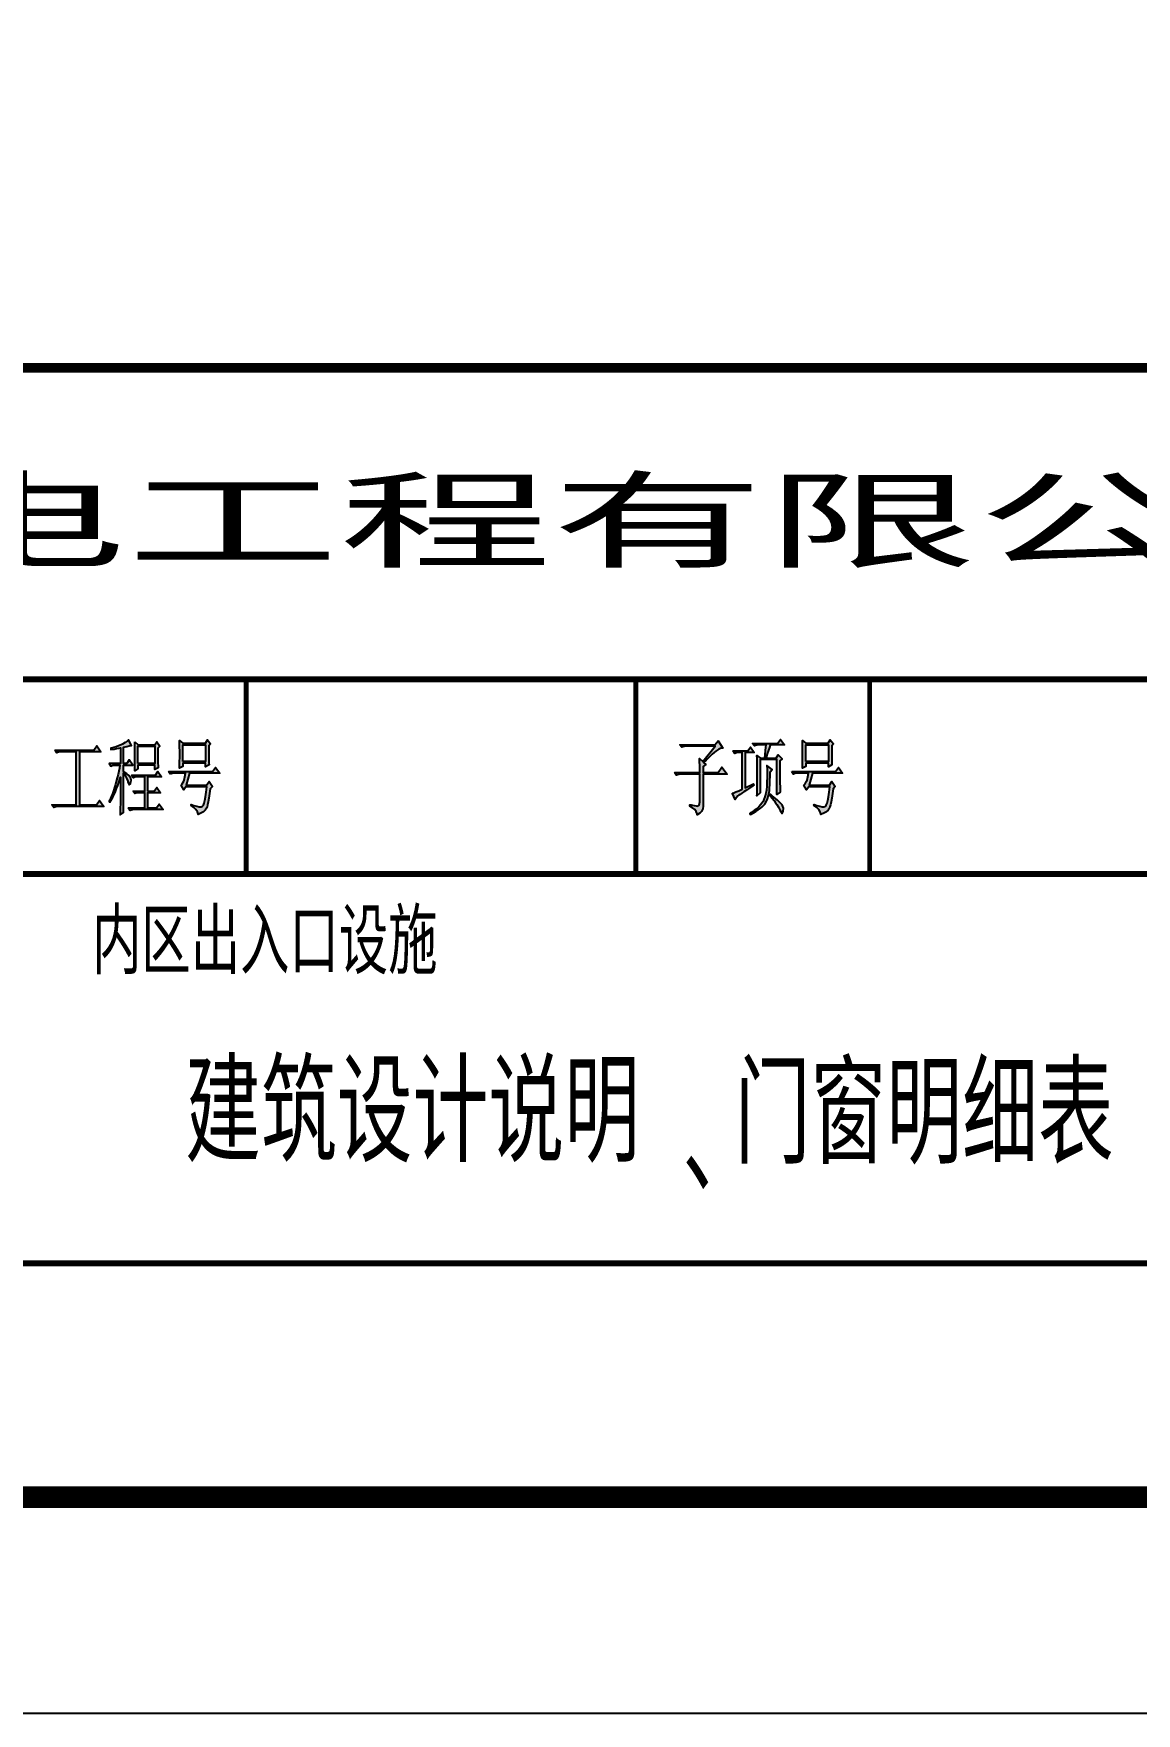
# Model space of a CAD drawing. Extents: x 575917 to 733065, y -270021 to -228021.
# Drawn here: x 638515 to 643609, y -270021 to -262257 of the extents above; entities that cross this region are included whole.
import ezdxf

# ---------------------------------------------------------------- set-up
doc = ezdxf.new("R2010")
doc.units = 0
doc.header["$LTSCALE"] = 1000
doc.header["$MEASUREMENT"] = 0
for name, color, linetype in [('1', 3, 'CONTINUOUS'), ('PUB_TEXT', 7, 'CONTINUOUS'), ('PUB_TITLE', 4, 'CONTINUOUS')]:
    doc.layers.add(name, color=color, linetype=linetype)
doc.styles.add('-华文新魏', font='SIMKAI.TTF', dxfattribs={"width": 1.5})
doc.styles.add('_OCHINESE', font='simplex.shx', dxfattribs={"bigfont": 'OCHINESE.shx'})

msp = doc.modelspace()

# ---------------------------------------------------------------- hatches: boundary and pattern name
at = {"layer": '1'}
h = msp.add_hatch(color=256, dxfattribs=at)
h.paths.add_polyline_path([(638726.9, -265576.5), (638825.5, -265576.5), (638806.7, -265549.6), (638793.1, -265568.8), (638613.8, -265568.8), (638621.9, -265580.7), (638632.6, -265577.3), (638643.2, -265576.5), (638711.1, -265576.5), (638711.1, -265822.3), (638598.8, -265822.3), (638607.4, -265834.3), (638617.6, -265830.9), (638628.3, -265830), (638839.2, -265830), (638819.1, -265801.4), (638804.6, -265822.3), (638726.9, -265822.3)])
h.paths.add_polyline_path([(638929.7, -265710.9), (638929.2, -265685.7), (638929.2, -265673.8), (638937.8, -265686.2), (638944.2, -265699), (638949.3, -265712.2), (638950.6, -265716), (638956.1, -265728.4), (638962.1, -265724.6), (638963, -265722), (638965.5, -265707.9), (638961.7, -265694.3), (638960.8, -265693.4), (638954, -265685.7), (638944.6, -265678.1), (638932.7, -265669.9), (638929.2, -265667.8), (638929.2, -265637.9), (638973.6, -265637.9), (638956.6, -265614), (638945, -265630.2), (638929.2, -265630.2), (638929.2, -265555.5), (638944.6, -265551.7), (638956.1, -265549.1), (638964.7, -265547.9), (638967.2, -265547.9), (638953.6, -265521), (638947.2, -265527.4), (638937.8, -265533.8), (638925.4, -265540.6), (638919, -265543.6), (638906.6, -265548.7), (638895.5, -265553), (638884.8, -265556.4), (638875, -265559), (638871.6, -265559.8), (638871.6, -265565.8), (638886.1, -265563.7), (638898.1, -265561.9), (638908.3, -265559.8), (638916, -265558.5), (638916, -265630.2), (638863.5, -265630.2), (638871.6, -265642.6), (638881, -265637.9), (638912.6, -265637.9), (638910.9, -265651.6), (638908.3, -265666.1), (638904.9, -265681.5), (638901.1, -265697.3), (638896.8, -265714.3), (638893, -265728), (638888.7, -265742.1), (638884, -265756.2), (638878.4, -265770.3), (638872.9, -265784.8), (638866.9, -265799.3), (638864.4, -265804.4), (638866.5, -265809.1), (638880.2, -265786.1), (638886.6, -265773.7), (638892.5, -265760.4), (638898.1, -265746.8), (638903.6, -265732.7), (638908.8, -265717.8), (638913.4, -265702.4), (638916, -265693.4), (638915.6, -265714.3), (638915.6, -265819.4), (638915.2, -265833), (638915.2, -265845.8), (638914.7, -265857.8), (638914.7, -265867.6), (638930.5, -265856.9), (638930.5, -265851.4), (638930.1, -265843.7), (638930.1, -265822.3), (638929.7, -265808.7)])
h.paths.add_polyline_path([(639088.9, -265559.8), (639098.3, -265550.8), (639083.8, -265529.9), (639074.4, -265543.6), (638997.5, -265543.6), (638981.7, -265529.9), (638982.2, -265545.7), (638982.2, -265545.7), (638982.6, -265561.9), (638983, -265577.7), (638983, -265611.9), (638982.6, -265628.1), (638982.6, -265643.9), (638982.2, -265659.7), (638981.8, -265664.8), (638996.7, -265655.9), (638996.7, -265637.9), (639075.2, -265637.9), (639075.2, -265657.6), (639089.8, -265649.9), (639089.8, -265640.9), (639089.3, -265629), (639089.3, -265614), (639088.9, -265595.7)])
h.paths.add_polyline_path([(638996.7, -265550.8), (639075.2, -265550.8), (639075.2, -265630.2), (638996.7, -265630.2)], flags=16)
h.paths.add_polyline_path([(639041.5, -265691.7), (639105.5, -265691.7), (639088.9, -265667.8), (639077.4, -265684.5), (638968.1, -265684.5), (638976.6, -265696.4), (638986, -265691.7), (639027.9, -265691.7), (639027.9, -265757.9), (638974.5, -265757.9), (638983, -265769.8), (638992.4, -265765.6), (639027.9, -265765.6), (639027.9, -265836), (638952.7, -265836), (638960.8, -265848), (638971.5, -265844.5), (638981.8, -265843.3), (639113.2, -265843.3), (639095.3, -265818.1), (639082.5, -265836), (639041.5, -265836), (639041.5, -265765.6), (639100.4, -265765.6), (639083.8, -265741.2), (639072.2, -265757.9), (639041.5, -265757.9)])
h.paths.add_polyline_path([(639324.1, -265600.4), (639324.1, -265549.6), (639332.2, -265538.9), (639317.7, -265521), (639308.3, -265535.9), (639204.2, -265535.9), (639188.8, -265524), (639189.2, -265539.3), (639189.2, -265555.1), (639189.6, -265571.3), (639189.6, -265603.8), (639189.2, -265620), (639189.2, -265635.8), (639188.8, -265650.7), (639188.8, -265651.6), (639204.2, -265643.9), (639204.2, -265629), (639309.2, -265629), (639309.2, -265645.6), (639325, -265636.2), (639324.5, -265627.7), (639324.5, -265615.7)])
h.paths.add_polyline_path([(639204.2, -265543.6), (639309.2, -265543.6), (639309.2, -265621.3), (639204.2, -265621.3)], flags=16)
h.paths.add_polyline_path([(639234.9, -265675.5), (639374.5, -265675.5), (639355.3, -265648.6), (639341.6, -265667.8), (639139.3, -265667.8), (639147.8, -265679.8), (639157.2, -265675.5), (639217, -265675.5), (639213.5, -265692.6), (639209.7, -265707.1), (639208.4, -265711.4), (639201.6, -265724.6), (639196, -265731), (639208.4, -265751.9), (639217.8, -265738.2), (639314.3, -265738.2), (639311.7, -265763.4), (639308.7, -265784.4), (639305.8, -265801), (639302.3, -265814.2), (639298.9, -265822.8), (639295.4, -265828.1), (639288.3, -265830.5), (639279.3, -265830.5), (639268.2, -265828.3), (639255, -265824.1), (639243, -265819.4), (639242.1, -265825.3), (639255, -265834.3), (639264.8, -265843.7), (639271.2, -265853.5), (639274.2, -265863.8), (639274.6, -265865.9), (639287.4, -265860.8), (639296.8, -265855.6), (639298.9, -265853.9), (639307.5, -265845.8), (639313.4, -265837.3), (639316, -265831.3), (639318.6, -265821.5), (639321.5, -265808.3), (639324.5, -265790.8), (639327.5, -265769.8), (639330.1, -265747.2), (639340.8, -265737), (639325, -265714.3), (639313.4, -265731), (639220, -265731)])
h = msp.add_hatch(color=256, dxfattribs=at)
h.paths.add_polyline_path([(638726.9, -265576.5), (638825.5, -265576.5), (638806.7, -265549.6), (638793.1, -265568.8), (638613.8, -265568.8), (638621.9, -265580.7), (638632.6, -265577.3), (638643.2, -265576.5), (638711.1, -265576.5), (638711.1, -265822.3), (638598.8, -265822.3), (638607.4, -265834.3), (638617.6, -265830.9), (638628.3, -265830), (638839.2, -265830), (638819.1, -265801.4), (638804.6, -265822.3), (638726.9, -265822.3)])
h.paths.add_polyline_path([(638929.7, -265710.9), (638929.2, -265685.7), (638929.2, -265673.8), (638937.8, -265686.2), (638944.2, -265699), (638949.3, -265712.2), (638950.6, -265716), (638956.1, -265728.4), (638962.1, -265724.6), (638963, -265722), (638965.5, -265707.9), (638961.7, -265694.3), (638960.8, -265693.4), (638954, -265685.7), (638944.6, -265678.1), (638932.7, -265669.9), (638929.2, -265667.8), (638929.2, -265637.9), (638973.6, -265637.9), (638956.6, -265614), (638945, -265630.2), (638929.2, -265630.2), (638929.2, -265555.5), (638944.6, -265551.7), (638956.1, -265549.1), (638964.7, -265547.9), (638967.2, -265547.9), (638953.6, -265521), (638947.2, -265527.4), (638937.8, -265533.8), (638925.4, -265540.6), (638919, -265543.6), (638906.6, -265548.7), (638895.5, -265553), (638884.8, -265556.4), (638875, -265559), (638871.6, -265559.8), (638871.6, -265565.8), (638886.1, -265563.7), (638898.1, -265561.9), (638908.3, -265559.8), (638916, -265558.5), (638916, -265630.2), (638863.5, -265630.2), (638871.6, -265642.6), (638881, -265637.9), (638912.6, -265637.9), (638910.9, -265651.6), (638908.3, -265666.1), (638904.9, -265681.5), (638901.1, -265697.3), (638896.8, -265714.3), (638893, -265728), (638888.7, -265742.1), (638884, -265756.2), (638878.4, -265770.3), (638872.9, -265784.8), (638866.9, -265799.3), (638864.4, -265804.4), (638866.5, -265809.1), (638880.2, -265786.1), (638886.6, -265773.7), (638892.5, -265760.4), (638898.1, -265746.8), (638903.6, -265732.7), (638908.8, -265717.8), (638913.4, -265702.4), (638916, -265693.4), (638915.6, -265714.3), (638915.6, -265819.4), (638915.2, -265833), (638915.2, -265845.8), (638914.7, -265857.8), (638914.7, -265867.6), (638930.5, -265856.9), (638930.5, -265851.4), (638930.1, -265843.7), (638930.1, -265822.3), (638929.7, -265808.7)])
h.paths.add_polyline_path([(639088.9, -265559.8), (639098.3, -265550.8), (639083.8, -265529.9), (639074.4, -265543.6), (638997.5, -265543.6), (638981.7, -265529.9), (638982.2, -265545.7), (638982.2, -265545.7), (638982.6, -265561.9), (638983, -265577.7), (638983, -265611.9), (638982.6, -265628.1), (638982.6, -265643.9), (638982.2, -265659.7), (638981.8, -265664.8), (638996.7, -265655.9), (638996.7, -265637.9), (639075.2, -265637.9), (639075.2, -265657.6), (639089.8, -265649.9), (639089.8, -265640.9), (639089.3, -265629), (639089.3, -265614), (639088.9, -265595.7)])
h.paths.add_polyline_path([(638996.7, -265550.8), (639075.2, -265550.8), (639075.2, -265630.2), (638996.7, -265630.2)], flags=16)
h.paths.add_polyline_path([(639041.5, -265691.7), (639105.5, -265691.7), (639088.9, -265667.8), (639077.4, -265684.5), (638968.1, -265684.5), (638976.6, -265696.4), (638986, -265691.7), (639027.9, -265691.7), (639027.9, -265757.9), (638974.5, -265757.9), (638983, -265769.8), (638992.4, -265765.6), (639027.9, -265765.6), (639027.9, -265836), (638952.7, -265836), (638960.8, -265848), (638971.5, -265844.5), (638981.8, -265843.3), (639113.2, -265843.3), (639095.3, -265818.1), (639082.5, -265836), (639041.5, -265836), (639041.5, -265765.6), (639100.4, -265765.6), (639083.8, -265741.2), (639072.2, -265757.9), (639041.5, -265757.9)])
h.paths.add_polyline_path([(639324.1, -265600.4), (639324.1, -265549.6), (639332.2, -265538.9), (639317.7, -265521), (639308.3, -265535.9), (639204.2, -265535.9), (639188.8, -265524), (639189.2, -265539.3), (639189.2, -265555.1), (639189.6, -265571.3), (639189.6, -265603.8), (639189.2, -265620), (639189.2, -265635.8), (639188.8, -265650.7), (639188.8, -265651.6), (639204.2, -265643.9), (639204.2, -265629), (639309.2, -265629), (639309.2, -265645.6), (639325, -265636.2), (639324.5, -265627.7), (639324.5, -265615.7)])
h.paths.add_polyline_path([(639204.2, -265543.6), (639309.2, -265543.6), (639309.2, -265621.3), (639204.2, -265621.3)], flags=16)
h.paths.add_polyline_path([(639234.9, -265675.5), (639374.5, -265675.5), (639355.3, -265648.6), (639341.6, -265667.8), (639139.3, -265667.8), (639147.8, -265679.8), (639157.2, -265675.5), (639217, -265675.5), (639213.5, -265692.6), (639209.7, -265707.1), (639208.4, -265711.4), (639201.6, -265724.6), (639196, -265731), (639208.4, -265751.9), (639217.8, -265738.2), (639314.3, -265738.2), (639311.7, -265763.4), (639308.7, -265784.4), (639305.8, -265801), (639302.3, -265814.2), (639298.9, -265822.8), (639295.4, -265828.1), (639288.3, -265830.5), (639279.3, -265830.5), (639268.2, -265828.3), (639255, -265824.1), (639243, -265819.4), (639242.1, -265825.3), (639255, -265834.3), (639264.8, -265843.7), (639271.2, -265853.5), (639274.2, -265863.8), (639274.6, -265865.9), (639287.4, -265860.8), (639296.8, -265855.6), (639298.9, -265853.9), (639307.5, -265845.8), (639313.4, -265837.3), (639316, -265831.3), (639318.6, -265821.5), (639321.5, -265808.3), (639324.5, -265790.8), (639327.5, -265769.8), (639330.1, -265747.2), (639340.8, -265737), (639325, -265714.3), (639313.4, -265731), (639220, -265731)])
h = msp.add_hatch(color=256, dxfattribs=at)
h.paths.add_polyline_path([(641607.9, -265827.5), (641607.9, -265679.8), (641718.1, -265679.8), (641693.7, -265646.9), (641677.1, -265672.5), (641607.9, -265672.5), (641607.9, -265643.9), (641619.5, -265634.9), (641610.1, -265626), (641621.2, -265614.9), (641631.4, -265605.1), (641641.2, -265595.7), (641650.2, -265587.6), (641658.7, -265580.3), (641666.4, -265573.5), (641679.6, -265564.5), (641690.3, -265560.2), (641698, -265559.8), (641677.1, -265525.2), (641662.1, -265543.6), (641500.8, -265543.6), (641509.3, -265555.5), (641519.6, -265552.1), (641530.2, -265550.8), (641663.4, -265550.8), (641605.8, -265621.3), (641590.9, -265608), (641592.1, -265655.4), (641592.1, -265672.5), (641476.5, -265672.5), (641485, -265684.5), (641495.7, -265681), (641505.9, -265679.8), (641592.1, -265679.8), (641592.1, -265807.4), (641589.6, -265823.2), (641583.6, -265827), (641576.3, -265826.2), (641566.1, -265824.9), (641552.4, -265822.3), (641546, -265821.1), (641546, -265828.3), (641559.3, -265835.6), (641569.5, -265843.7), (641576.3, -265853.1), (641580.2, -265862.9), (641580.6, -265867.6), (641592.1, -265860.8), (641600.7, -265851.8), (641605.8, -265840.7)])
h.paths.add_polyline_path([(641871.3, -265612.3), (641948.6, -265612.3), (641948.6, -265774.5), (641963.5, -265762.6), (641963.1, -265745.9), (641962.2, -265714.3), (641962.2, -265618.3), (641972.1, -265609.3), (641955, -265590.1), (641945.6, -265605.1), (641898.2, -265605.1), (641904.2, -265585.4), (641909.3, -265569.2), (641913.6, -265556), (641917, -265545.7), (641917.4, -265544.9), (641984.4, -265544.9), (641965.7, -265519.3), (641952, -265537.6), (641836.3, -265537.6), (641844.9, -265549.6), (641855.5, -265546.2), (641865.8, -265544.9), (641898.2, -265544.9), (641897.4, -265556), (641896.1, -265570.5), (641893.9, -265588.4), (641892.2, -265605.1), (641872.2, -265605.1), (641856.4, -265593.1), (641856.8, -265608), (641857.2, -265623.4), (641857.2, -265655.4), (641857.7, -265672.1), (641857.7, -265706.7), (641857.2, -265724.2), (641857.2, -265740.4), (641856.8, -265755.7), (641856.8, -265770.3), (641856.4, -265780.5), (641871.3, -265766.8)])
h.paths.add_polyline_path([(641821.4, -265744.2), (641837.2, -265734), (641841.9, -265731), (641839.7, -265725), (641801.7, -265742.9), (641801.7, -265579.4), (641844, -265579.4), (641826.9, -265555.5), (641814.5, -265571.8), (641746.2, -265571.8), (641754.8, -265583.7), (641765, -265580.3), (641775.7, -265579.4), (641788.1, -265579.4), (641788.1, -265748.9), (641771.9, -265756.6), (641759.5, -265762.2), (641750.1, -265766), (641744.1, -265768.1), (641743.3, -265768.6), (641755.6, -265796.7), (641761.2, -265787.3), (641768.4, -265780.5), (641772.3, -265777.5), (641778.3, -265773.3), (641785.9, -265767.7), (641795.8, -265760.9), (641807.7, -265753.2)])
h.paths.add_polyline_path([(641910.2, -265778.8), (641911.9, -265769.4), (641913.6, -265757.5), (641914.9, -265743.8), (641916.1, -265727.6), (641916.6, -265709.6), (641917, -265690), (641917.4, -265669.5), (641926.8, -265658.8), (641902.5, -265639.2), (641902.9, -265656.3), (641902.9, -265688.7), (641902.1, -265720.3), (641901.6, -265735.3), (641899.9, -265753.6), (641896.9, -265769.8), (641893.5, -265784.4), (641888.8, -265797.2), (641885, -265806.1), (641879.4, -265814.2), (641873, -265822.3), (641864.9, -265830.9), (641855.1, -265839.4), (641844, -265848), (641831.6, -265856.5), (641823.9, -265861.6), (641826.9, -265865.9), (641840.2, -265859.1), (641851.7, -265852.2), (641861.9, -265845.4), (641871.3, -265839), (641879.4, -265832.2), (641883.7, -265828.3), (641892.2, -265818.5), (641899.1, -265807), (641905, -265793.7)])
h.paths.add_polyline_path([(641952, -265800.6), (641941.3, -265791.6), (641928.1, -265780.9), (641918.3, -265772.8), (641916.1, -265777.5), (641926.4, -265790.8), (641935.3, -265802.3), (641942.6, -265812.1), (641947.7, -265819.4), (641955.4, -265831.7), (641962.2, -265844.1), (641966.5, -265852.2), (641973.3, -265861.6), (641978, -265852.7), (641978.5, -265837.3), (641973.8, -265824.1), (641972.1, -265821.1), (641967.4, -265815.5), (641961, -265808.7)])
h.paths.add_polyline_path([(642201.7, -265600.4), (642201.7, -265549.6), (642209.8, -265538.9), (642195.3, -265521), (642185.9, -265535.9), (642082.2, -265535.9), (642066.4, -265524), (642066.8, -265539.3), (642067.3, -265555.1), (642067.3, -265620), (642066.8, -265635.8), (642066.4, -265650.7), (642066.4, -265651.6), (642082.2, -265643.9), (642082.2, -265629), (642186.8, -265629), (642186.8, -265645.6), (642202.6, -265636.2), (642202.2, -265627.7), (642202.2, -265615.7)])
h.paths.add_polyline_path([(642082.2, -265543.6), (642186.8, -265543.6), (642186.8, -265621.3), (642082.2, -265621.3)], flags=16)
h.paths.add_polyline_path([(642112.5, -265675.5), (642252.1, -265675.5), (642232.9, -265648.6), (642219.7, -265667.8), (642016.9, -265667.8), (642025.4, -265679.8), (642034.8, -265675.5), (642094.6, -265675.5), (642091.2, -265692.6), (642087.7, -265707.1), (642086, -265711.4), (642079.2, -265724.6), (642073.7, -265731), (642086, -265751.9), (642095.9, -265738.2), (642192.3, -265738.2), (642189.3, -265763.4), (642186.4, -265784.4), (642183.4, -265801), (642180, -265814.2), (642176.5, -265822.8), (642173.1, -265827.9), (642172.3, -265828.3), (642165.9, -265830.5), (642156.9, -265830.5), (642146.2, -265828.3), (642132.6, -265824.1), (642121, -265819.4), (642119.8, -265825.3), (642132.6, -265834.3), (642142.4, -265843.7), (642148.8, -265853.5), (642152.2, -265863.8), (642152.2, -265865.9), (642165, -265860.8), (642174.4, -265855.6), (642176.5, -265853.9), (642185.1, -265845.8), (642191.1, -265837.3), (642193.6, -265831.3), (642196.2, -265821.5), (642199.2, -265808.3), (642202.2, -265790.8), (642205.1, -265769.8), (642208.1, -265747.2), (642218.4, -265737), (642202.6, -265714.3), (642191.1, -265731), (642097.6, -265731)])
h = msp.add_hatch(color=256, dxfattribs=at)
h.paths.add_polyline_path([(641607.9, -265827.5), (641607.9, -265679.8), (641718.1, -265679.8), (641693.7, -265646.9), (641677.1, -265672.5), (641607.9, -265672.5), (641607.9, -265643.9), (641619.5, -265634.9), (641610.1, -265626), (641621.2, -265614.9), (641631.4, -265605.1), (641641.2, -265595.7), (641650.2, -265587.6), (641658.7, -265580.3), (641666.4, -265573.5), (641679.6, -265564.5), (641690.3, -265560.2), (641698, -265559.8), (641677.1, -265525.2), (641662.1, -265543.6), (641500.8, -265543.6), (641509.3, -265555.5), (641519.6, -265552.1), (641530.2, -265550.8), (641663.4, -265550.8), (641605.8, -265621.3), (641590.9, -265608), (641592.1, -265655.4), (641592.1, -265672.5), (641476.5, -265672.5), (641485, -265684.5), (641495.7, -265681), (641505.9, -265679.8), (641592.1, -265679.8), (641592.1, -265807.4), (641589.6, -265823.2), (641583.6, -265827), (641576.3, -265826.2), (641566.1, -265824.9), (641552.4, -265822.3), (641546, -265821.1), (641546, -265828.3), (641559.3, -265835.6), (641569.5, -265843.7), (641576.3, -265853.1), (641580.2, -265862.9), (641580.6, -265867.6), (641592.1, -265860.8), (641600.7, -265851.8), (641605.8, -265840.7)])
h.paths.add_polyline_path([(641871.3, -265612.3), (641948.6, -265612.3), (641948.6, -265774.5), (641963.5, -265762.6), (641963.1, -265745.9), (641962.2, -265714.3), (641962.2, -265618.3), (641972.1, -265609.3), (641955, -265590.1), (641945.6, -265605.1), (641898.2, -265605.1), (641904.2, -265585.4), (641909.3, -265569.2), (641913.6, -265556), (641917, -265545.7), (641917.4, -265544.9), (641984.4, -265544.9), (641965.7, -265519.3), (641952, -265537.6), (641836.3, -265537.6), (641844.9, -265549.6), (641855.5, -265546.2), (641865.8, -265544.9), (641898.2, -265544.9), (641897.4, -265556), (641896.1, -265570.5), (641893.9, -265588.4), (641892.2, -265605.1), (641872.2, -265605.1), (641856.4, -265593.1), (641856.8, -265608), (641857.2, -265623.4), (641857.2, -265655.4), (641857.7, -265672.1), (641857.7, -265706.7), (641857.2, -265724.2), (641857.2, -265740.4), (641856.8, -265755.7), (641856.8, -265770.3), (641856.4, -265780.5), (641871.3, -265766.8)])
h.paths.add_polyline_path([(641821.4, -265744.2), (641837.2, -265734), (641841.9, -265731), (641839.7, -265725), (641801.7, -265742.9), (641801.7, -265579.4), (641844, -265579.4), (641826.9, -265555.5), (641814.5, -265571.8), (641746.2, -265571.8), (641754.8, -265583.7), (641765, -265580.3), (641775.7, -265579.4), (641788.1, -265579.4), (641788.1, -265748.9), (641771.9, -265756.6), (641759.5, -265762.2), (641750.1, -265766), (641744.1, -265768.1), (641743.3, -265768.6), (641755.6, -265796.7), (641761.2, -265787.3), (641768.4, -265780.5), (641772.3, -265777.5), (641778.3, -265773.3), (641785.9, -265767.7), (641795.8, -265760.9), (641807.7, -265753.2)])
h.paths.add_polyline_path([(641910.2, -265778.8), (641911.9, -265769.4), (641913.6, -265757.5), (641914.9, -265743.8), (641916.1, -265727.6), (641916.6, -265709.6), (641917, -265690), (641917.4, -265669.5), (641926.8, -265658.8), (641902.5, -265639.2), (641902.9, -265656.3), (641902.9, -265688.7), (641902.1, -265720.3), (641901.6, -265735.3), (641899.9, -265753.6), (641896.9, -265769.8), (641893.5, -265784.4), (641888.8, -265797.2), (641885, -265806.1), (641879.4, -265814.2), (641873, -265822.3), (641864.9, -265830.9), (641855.1, -265839.4), (641844, -265848), (641831.6, -265856.5), (641823.9, -265861.6), (641826.9, -265865.9), (641840.2, -265859.1), (641851.7, -265852.2), (641861.9, -265845.4), (641871.3, -265839), (641879.4, -265832.2), (641883.7, -265828.3), (641892.2, -265818.5), (641899.1, -265807), (641905, -265793.7)])
h.paths.add_polyline_path([(641952, -265800.6), (641941.3, -265791.6), (641928.1, -265780.9), (641918.3, -265772.8), (641916.1, -265777.5), (641926.4, -265790.8), (641935.3, -265802.3), (641942.6, -265812.1), (641947.7, -265819.4), (641955.4, -265831.7), (641962.2, -265844.1), (641966.5, -265852.2), (641973.3, -265861.6), (641978, -265852.7), (641978.5, -265837.3), (641973.8, -265824.1), (641972.1, -265821.1), (641967.4, -265815.5), (641961, -265808.7)])
h.paths.add_polyline_path([(642201.7, -265600.4), (642201.7, -265549.6), (642209.8, -265538.9), (642195.3, -265521), (642185.9, -265535.9), (642082.2, -265535.9), (642066.4, -265524), (642066.8, -265539.3), (642067.3, -265555.1), (642067.3, -265620), (642066.8, -265635.8), (642066.4, -265650.7), (642066.4, -265651.6), (642082.2, -265643.9), (642082.2, -265629), (642186.8, -265629), (642186.8, -265645.6), (642202.6, -265636.2), (642202.2, -265627.7), (642202.2, -265615.7)])
h.paths.add_polyline_path([(642082.2, -265543.6), (642186.8, -265543.6), (642186.8, -265621.3), (642082.2, -265621.3)], flags=16)
h.paths.add_polyline_path([(642112.5, -265675.5), (642252.1, -265675.5), (642232.9, -265648.6), (642219.7, -265667.8), (642016.9, -265667.8), (642025.4, -265679.8), (642034.8, -265675.5), (642094.6, -265675.5), (642091.2, -265692.6), (642087.7, -265707.1), (642086, -265711.4), (642079.2, -265724.6), (642073.7, -265731), (642086, -265751.9), (642095.9, -265738.2), (642192.3, -265738.2), (642189.3, -265763.4), (642186.4, -265784.4), (642183.4, -265801), (642180, -265814.2), (642176.5, -265822.8), (642173.1, -265827.9), (642172.3, -265828.3), (642165.9, -265830.5), (642156.9, -265830.5), (642146.2, -265828.3), (642132.6, -265824.1), (642121, -265819.4), (642119.8, -265825.3), (642132.6, -265834.3), (642142.4, -265843.7), (642148.8, -265853.5), (642152.2, -265863.8), (642152.2, -265865.9), (642165, -265860.8), (642174.4, -265855.6), (642176.5, -265853.9), (642185.1, -265845.8), (642191.1, -265837.3), (642193.6, -265831.3), (642196.2, -265821.5), (642199.2, -265808.3), (642202.2, -265790.8), (642205.1, -265769.8), (642208.1, -265747.2), (642218.4, -265737), (642202.6, -265714.3), (642191.1, -265731), (642097.6, -265731)])

# ---------------------------------------------------------------- linework, layer by layer
at = {"layer": '1', "const_width": 45}
msp.add_lwpolyline([(633017, -263801.6), (649217, -263801.6), (649217, -269021.2), (633017, -269021.2)], close=True, dxfattribs=at)
msp.add_lwpolyline([(633017, -263801.6), (649217, -263801.6), (649217, -269021.2), (633017, -269021.2)], close=True, dxfattribs=at)
at = {"layer": '1'}
for points, const_width in [([(633017, -265241.2), (649217, -265241.2)], 27), ([(633017, -265241.2), (649217, -265241.2)], 27), ([(639497, -265241.2), (639497, -266141.2)], 22.5), ([(639497, -265241.2), (639497, -266141.2)], 22.5), ([(641297, -265241.2), (641297, -266141.2)], 22.5), ([(641297, -265241.2), (641297, -266141.2)], 22.5), ([(642377, -265241.2), (642377, -266141.2)], 22.5), ([(642377, -265241.2), (642377, -266141.2)], 22.5), ([(638417, -266141.2), (649217, -266141.2)], 27), ([(638417, -266141.2), (649217, -266141.2)], 27), ([(638403, -267940.9), (646487.5, -267940.9)], 27), ([(638403, -267940.9), (646487.5, -267940.9)], 27)]:
    msp.add_lwpolyline(points, dxfattribs=dict(at, const_width=const_width))
for points in [[(638949.3, -265712.2), (638950.6, -265716), (638956.1, -265728.4), (638962.1, -265724.6), (638963, -265722), (638965.5, -265707.9), (638961.7, -265694.3), (638960.8, -265693.4), (638954, -265685.7), (638944.6, -265678.1), (638932.7, -265669.9), (638929.2, -265667.8), (638929.2, -265637.9), (638973.6, -265637.9), (638956.6, -265614), (638945, -265630.2), (638929.2, -265630.2), (638929.2, -265555.5), (638944.6, -265551.7), (638956.1, -265549.1), (638964.7, -265547.9), (638967.2, -265547.9), (638953.6, -265521), (638947.2, -265527.4), (638937.8, -265533.8), (638925.4, -265540.6), (638919, -265543.6), (638906.6, -265548.7), (638895.5, -265553), (638884.8, -265556.4), (638875, -265559), (638871.6, -265559.8), (638871.6, -265565.8), (638886.1, -265563.7), (638898.1, -265561.9), (638908.3, -265559.8), (638916, -265558.5), (638916, -265630.2), (638863.5, -265630.2), (638871.6, -265642.6), (638881, -265637.9), (638912.6, -265637.9), (638910.9, -265651.6), (638908.3, -265666.1), (638904.9, -265681.5), (638901.1, -265697.3), (638896.8, -265714.3), (638893, -265728), (638888.7, -265742.1), (638884, -265756.2), (638878.4, -265770.3), (638872.9, -265784.8), (638866.9, -265799.3), (638864.4, -265804.4), (638866.5, -265809.1), (638880.2, -265786.1), (638886.6, -265773.7), (638892.5, -265760.4), (638898.1, -265746.8), (638903.6, -265732.7), (638908.8, -265717.8), (638913.4, -265702.4), (638916, -265693.4), (638915.6, -265714.3), (638915.6, -265819.4), (638915.2, -265833), (638915.2, -265845.8), (638914.7, -265857.8), (638914.7, -265867.6), (638930.5, -265856.9), (638930.5, -265851.4), (638930.1, -265843.7), (638930.1, -265822.3), (638929.7, -265808.7), (638929.7, -265710.9), (638929.2, -265685.7), (638929.2, -265673.8), (638937.8, -265686.2), (638944.2, -265699)], [(638949.3, -265712.2), (638950.6, -265716), (638956.1, -265728.4), (638962.1, -265724.6), (638963, -265722), (638965.5, -265707.9), (638961.7, -265694.3), (638960.8, -265693.4), (638954, -265685.7), (638944.6, -265678.1), (638932.7, -265669.9), (638929.2, -265667.8), (638929.2, -265637.9), (638973.6, -265637.9), (638956.6, -265614), (638945, -265630.2), (638929.2, -265630.2), (638929.2, -265555.5), (638944.6, -265551.7), (638956.1, -265549.1), (638964.7, -265547.9), (638967.2, -265547.9), (638953.6, -265521), (638947.2, -265527.4), (638937.8, -265533.8), (638925.4, -265540.6), (638919, -265543.6), (638906.6, -265548.7), (638895.5, -265553), (638884.8, -265556.4), (638875, -265559), (638871.6, -265559.8), (638871.6, -265565.8), (638886.1, -265563.7), (638898.1, -265561.9), (638908.3, -265559.8), (638916, -265558.5), (638916, -265630.2), (638863.5, -265630.2), (638871.6, -265642.6), (638881, -265637.9), (638912.6, -265637.9), (638910.9, -265651.6), (638908.3, -265666.1), (638904.9, -265681.5), (638901.1, -265697.3), (638896.8, -265714.3), (638893, -265728), (638888.7, -265742.1), (638884, -265756.2), (638878.4, -265770.3), (638872.9, -265784.8), (638866.9, -265799.3), (638864.4, -265804.4), (638866.5, -265809.1), (638880.2, -265786.1), (638886.6, -265773.7), (638892.5, -265760.4), (638898.1, -265746.8), (638903.6, -265732.7), (638908.8, -265717.8), (638913.4, -265702.4), (638916, -265693.4), (638915.6, -265714.3), (638915.6, -265819.4), (638915.2, -265833), (638915.2, -265845.8), (638914.7, -265857.8), (638914.7, -265867.6), (638930.5, -265856.9), (638930.5, -265851.4), (638930.1, -265843.7), (638930.1, -265822.3), (638929.7, -265808.7), (638929.7, -265710.9), (638929.2, -265685.7), (638929.2, -265673.8), (638937.8, -265686.2), (638944.2, -265699)], [(639204.2, -265535.9), (639308.3, -265535.9), (639317.7, -265521), (639332.2, -265538.9), (639324.1, -265549.6), (639324.1, -265600.4), (639324.5, -265615.7), (639324.5, -265627.7), (639325, -265636.2), (639309.2, -265645.6), (639309.2, -265629), (639204.2, -265629), (639204.2, -265643.9), (639188.8, -265651.6), (639188.8, -265650.7), (639189.2, -265635.8), (639189.2, -265620), (639189.6, -265603.8), (639189.6, -265571.3), (639189.2, -265555.1), (639189.2, -265539.3), (639188.8, -265524)], [(639204.2, -265535.9), (639308.3, -265535.9), (639317.7, -265521), (639332.2, -265538.9), (639324.1, -265549.6), (639324.1, -265600.4), (639324.5, -265615.7), (639324.5, -265627.7), (639325, -265636.2), (639309.2, -265645.6), (639309.2, -265629), (639204.2, -265629), (639204.2, -265643.9), (639188.8, -265651.6), (639188.8, -265650.7), (639189.2, -265635.8), (639189.2, -265620), (639189.6, -265603.8), (639189.6, -265571.3), (639189.2, -265555.1), (639189.2, -265539.3), (639188.8, -265524)], [(641666.4, -265573.5), (641658.7, -265580.3), (641650.2, -265587.6), (641641.2, -265595.7), (641631.4, -265605.1), (641621.2, -265614.9), (641610.1, -265626), (641619.5, -265634.9), (641607.9, -265643.9), (641607.9, -265672.5), (641677.1, -265672.5), (641693.7, -265646.9), (641718.1, -265679.8), (641607.9, -265679.8), (641607.9, -265827.5), (641605.8, -265840.7), (641600.7, -265851.8), (641592.1, -265860.8), (641580.6, -265867.6), (641580.2, -265862.9), (641576.3, -265853.1), (641569.5, -265843.7), (641559.3, -265835.6), (641546, -265828.3), (641546, -265821.1), (641552.4, -265822.3), (641566.1, -265824.9), (641576.3, -265826.2), (641583.6, -265827), (641589.6, -265823.2), (641592.1, -265807.4), (641592.1, -265679.8), (641505.9, -265679.8), (641495.7, -265681), (641485, -265684.5), (641476.5, -265672.5), (641592.1, -265672.5), (641592.1, -265655.4), (641590.9, -265608), (641605.8, -265621.3), (641663.4, -265550.8), (641530.2, -265550.8), (641519.6, -265552.1), (641509.3, -265555.5), (641500.8, -265543.6), (641662.1, -265543.6), (641677.1, -265525.2), (641698, -265559.8), (641690.3, -265560.2), (641679.6, -265564.5)], [(641666.4, -265573.5), (641658.7, -265580.3), (641650.2, -265587.6), (641641.2, -265595.7), (641631.4, -265605.1), (641621.2, -265614.9), (641610.1, -265626), (641619.5, -265634.9), (641607.9, -265643.9), (641607.9, -265672.5), (641677.1, -265672.5), (641693.7, -265646.9), (641718.1, -265679.8), (641607.9, -265679.8), (641607.9, -265827.5), (641605.8, -265840.7), (641600.7, -265851.8), (641592.1, -265860.8), (641580.6, -265867.6), (641580.2, -265862.9), (641576.3, -265853.1), (641569.5, -265843.7), (641559.3, -265835.6), (641546, -265828.3), (641546, -265821.1), (641552.4, -265822.3), (641566.1, -265824.9), (641576.3, -265826.2), (641583.6, -265827), (641589.6, -265823.2), (641592.1, -265807.4), (641592.1, -265679.8), (641505.9, -265679.8), (641495.7, -265681), (641485, -265684.5), (641476.5, -265672.5), (641592.1, -265672.5), (641592.1, -265655.4), (641590.9, -265608), (641605.8, -265621.3), (641663.4, -265550.8), (641530.2, -265550.8), (641519.6, -265552.1), (641509.3, -265555.5), (641500.8, -265543.6), (641662.1, -265543.6), (641677.1, -265525.2), (641698, -265559.8), (641690.3, -265560.2), (641679.6, -265564.5)], [(641856.8, -265755.7), (641857.2, -265740.4), (641857.2, -265724.2), (641857.7, -265706.7), (641857.7, -265672.1), (641857.2, -265655.4), (641857.2, -265623.4), (641856.8, -265608), (641856.4, -265593.1), (641872.2, -265605.1), (641892.2, -265605.1), (641893.9, -265588.4), (641896.1, -265570.5), (641897.4, -265556), (641898.2, -265544.9), (641865.8, -265544.9), (641855.5, -265546.2), (641844.9, -265549.6), (641836.3, -265537.6), (641952, -265537.6), (641965.7, -265519.3), (641984.4, -265544.9), (641917.4, -265544.9), (641917, -265545.7), (641913.6, -265556), (641909.3, -265569.2), (641904.2, -265585.4), (641898.2, -265605.1), (641945.6, -265605.1), (641955, -265590.1), (641972.1, -265609.3), (641962.2, -265618.3), (641962.2, -265714.3), (641963.1, -265745.9), (641963.5, -265762.6), (641948.6, -265774.5), (641948.6, -265612.3), (641871.3, -265612.3), (641871.3, -265766.8), (641856.4, -265780.5), (641856.8, -265770.3)], [(641856.8, -265755.7), (641857.2, -265740.4), (641857.2, -265724.2), (641857.7, -265706.7), (641857.7, -265672.1), (641857.2, -265655.4), (641857.2, -265623.4), (641856.8, -265608), (641856.4, -265593.1), (641872.2, -265605.1), (641892.2, -265605.1), (641893.9, -265588.4), (641896.1, -265570.5), (641897.4, -265556), (641898.2, -265544.9), (641865.8, -265544.9), (641855.5, -265546.2), (641844.9, -265549.6), (641836.3, -265537.6), (641952, -265537.6), (641965.7, -265519.3), (641984.4, -265544.9), (641917.4, -265544.9), (641917, -265545.7), (641913.6, -265556), (641909.3, -265569.2), (641904.2, -265585.4), (641898.2, -265605.1), (641945.6, -265605.1), (641955, -265590.1), (641972.1, -265609.3), (641962.2, -265618.3), (641962.2, -265714.3), (641963.1, -265745.9), (641963.5, -265762.6), (641948.6, -265774.5), (641948.6, -265612.3), (641871.3, -265612.3), (641871.3, -265766.8), (641856.4, -265780.5), (641856.8, -265770.3)], [(642185.9, -265535.9), (642195.3, -265521), (642209.8, -265538.9), (642201.7, -265549.6), (642201.7, -265600.4), (642202.2, -265615.7), (642202.2, -265627.7), (642202.6, -265636.2), (642186.8, -265645.6), (642186.8, -265629), (642082.2, -265629), (642082.2, -265643.9), (642066.4, -265651.6), (642066.4, -265650.7), (642066.8, -265635.8), (642067.3, -265620), (642067.3, -265555.1), (642066.8, -265539.3), (642066.4, -265524), (642082.2, -265535.9)], [(642185.9, -265535.9), (642195.3, -265521), (642209.8, -265538.9), (642201.7, -265549.6), (642201.7, -265600.4), (642202.2, -265615.7), (642202.2, -265627.7), (642202.6, -265636.2), (642186.8, -265645.6), (642186.8, -265629), (642082.2, -265629), (642082.2, -265643.9), (642066.4, -265651.6), (642066.4, -265650.7), (642066.8, -265635.8), (642067.3, -265620), (642067.3, -265555.1), (642066.8, -265539.3), (642066.4, -265524), (642082.2, -265535.9)], [(638628.3, -265830), (638617.6, -265830.9), (638607.4, -265834.3), (638598.8, -265822.3), (638711.1, -265822.3), (638711.1, -265576.5), (638643.2, -265576.5), (638632.6, -265577.3), (638621.9, -265580.7), (638613.8, -265568.8), (638793.1, -265568.8), (638806.7, -265549.6), (638825.5, -265576.5), (638726.9, -265576.5), (638726.9, -265822.3), (638804.6, -265822.3), (638819.1, -265801.4), (638839.2, -265830)], [(638628.3, -265830), (638617.6, -265830.9), (638607.4, -265834.3), (638598.8, -265822.3), (638711.1, -265822.3), (638711.1, -265576.5), (638643.2, -265576.5), (638632.6, -265577.3), (638621.9, -265580.7), (638613.8, -265568.8), (638793.1, -265568.8), (638806.7, -265549.6), (638825.5, -265576.5), (638726.9, -265576.5), (638726.9, -265822.3), (638804.6, -265822.3), (638819.1, -265801.4), (638839.2, -265830)], [(638996.7, -265630.2), (638996.7, -265550.8), (639075.2, -265550.8), (639075.2, -265630.2)], [(638996.7, -265630.2), (638996.7, -265550.8), (639075.2, -265550.8), (639075.2, -265630.2)], [(639204.2, -265621.3), (639204.2, -265543.6), (639309.2, -265543.6), (639309.2, -265621.3)], [(639204.2, -265621.3), (639204.2, -265543.6), (639309.2, -265543.6), (639309.2, -265621.3)], [(641768.4, -265780.5), (641761.2, -265787.3), (641755.6, -265796.7), (641743.3, -265768.6), (641744.1, -265768.1), (641750.1, -265766), (641759.5, -265762.2), (641771.9, -265756.6), (641788.1, -265748.9), (641788.1, -265579.4), (641775.7, -265579.4), (641765, -265580.3), (641754.8, -265583.7), (641746.2, -265571.8), (641814.5, -265571.8), (641826.9, -265555.5), (641844, -265579.4), (641801.7, -265579.4), (641801.7, -265742.9), (641839.7, -265725), (641841.9, -265731), (641837.2, -265734), (641821.4, -265744.2), (641807.7, -265753.2), (641795.8, -265760.9), (641785.9, -265767.7), (641778.3, -265773.3), (641772.3, -265777.5)], [(641768.4, -265780.5), (641761.2, -265787.3), (641755.6, -265796.7), (641743.3, -265768.6), (641744.1, -265768.1), (641750.1, -265766), (641759.5, -265762.2), (641771.9, -265756.6), (641788.1, -265748.9), (641788.1, -265579.4), (641775.7, -265579.4), (641765, -265580.3), (641754.8, -265583.7), (641746.2, -265571.8), (641814.5, -265571.8), (641826.9, -265555.5), (641844, -265579.4), (641801.7, -265579.4), (641801.7, -265742.9), (641839.7, -265725), (641841.9, -265731), (641837.2, -265734), (641821.4, -265744.2), (641807.7, -265753.2), (641795.8, -265760.9), (641785.9, -265767.7), (641778.3, -265773.3), (641772.3, -265777.5)], [(642082.2, -265621.3), (642082.2, -265543.6), (642186.8, -265543.6), (642186.8, -265621.3)], [(642082.2, -265621.3), (642082.2, -265543.6), (642186.8, -265543.6), (642186.8, -265621.3)], [(639041.5, -265757.9), (639072.2, -265757.9), (639083.8, -265741.2), (639100.4, -265765.6), (639041.5, -265765.6), (639041.5, -265836), (639082.5, -265836), (639095.3, -265818.1), (639113.2, -265843.3), (638981.8, -265843.3), (638971.5, -265844.5), (638960.8, -265848), (638952.7, -265836), (639027.9, -265836), (639027.9, -265765.6), (638992.4, -265765.6), (638983, -265769.8), (638974.5, -265757.9), (639027.9, -265757.9), (639027.9, -265691.7), (638986, -265691.7), (638976.6, -265696.4), (638968.1, -265684.5), (639077.4, -265684.5), (639088.9, -265667.8), (639105.5, -265691.7), (639041.5, -265691.7)], [(639041.5, -265757.9), (639072.2, -265757.9), (639083.8, -265741.2), (639100.4, -265765.6), (639041.5, -265765.6), (639041.5, -265836), (639082.5, -265836), (639095.3, -265818.1), (639113.2, -265843.3), (638981.8, -265843.3), (638971.5, -265844.5), (638960.8, -265848), (638952.7, -265836), (639027.9, -265836), (639027.9, -265765.6), (638992.4, -265765.6), (638983, -265769.8), (638974.5, -265757.9), (639027.9, -265757.9), (639027.9, -265691.7), (638986, -265691.7), (638976.6, -265696.4), (638968.1, -265684.5), (639077.4, -265684.5), (639088.9, -265667.8), (639105.5, -265691.7), (639041.5, -265691.7)], [(639147.8, -265679.8), (639139.3, -265667.8), (639341.6, -265667.8), (639355.3, -265648.6), (639374.5, -265675.5), (639234.9, -265675.5), (639220, -265731), (639313.4, -265731), (639325, -265714.3), (639340.8, -265737), (639330.1, -265747.2), (639327.5, -265769.8), (639324.5, -265790.8), (639321.5, -265808.3), (639318.6, -265821.5), (639316, -265831.3), (639313.4, -265837.3), (639307.5, -265845.8), (639298.9, -265853.9), (639296.8, -265855.6), (639287.4, -265860.8), (639274.6, -265865.9), (639274.2, -265863.8), (639271.2, -265853.5), (639264.8, -265843.7), (639255, -265834.3), (639242.1, -265825.3), (639243, -265819.4), (639255, -265824.1), (639268.2, -265828.3), (639279.3, -265830.5), (639288.3, -265830.5), (639294.7, -265828.3), (639295.5, -265827.9), (639298.9, -265822.8), (639302.3, -265814.2), (639305.8, -265801), (639308.7, -265784.4), (639311.7, -265763.4), (639314.3, -265738.2), (639217.8, -265738.2), (639208.4, -265751.9), (639196, -265731), (639201.6, -265724.6), (639208.4, -265711.4), (639209.7, -265707.1), (639213.5, -265692.6), (639217, -265675.5), (639157.2, -265675.5)], [(639147.8, -265679.8), (639139.3, -265667.8), (639341.6, -265667.8), (639355.3, -265648.6), (639374.5, -265675.5), (639234.9, -265675.5), (639220, -265731), (639313.4, -265731), (639325, -265714.3), (639340.8, -265737), (639330.1, -265747.2), (639327.5, -265769.8), (639324.5, -265790.8), (639321.5, -265808.3), (639318.6, -265821.5), (639316, -265831.3), (639313.4, -265837.3), (639307.5, -265845.8), (639298.9, -265853.9), (639296.8, -265855.6), (639287.4, -265860.8), (639274.6, -265865.9), (639274.2, -265863.8), (639271.2, -265853.5), (639264.8, -265843.7), (639255, -265834.3), (639242.1, -265825.3), (639243, -265819.4), (639255, -265824.1), (639268.2, -265828.3), (639279.3, -265830.5), (639288.3, -265830.5), (639294.7, -265828.3), (639295.5, -265827.9), (639298.9, -265822.8), (639302.3, -265814.2), (639305.8, -265801), (639308.7, -265784.4), (639311.7, -265763.4), (639314.3, -265738.2), (639217.8, -265738.2), (639208.4, -265751.9), (639196, -265731), (639201.6, -265724.6), (639208.4, -265711.4), (639209.7, -265707.1), (639213.5, -265692.6), (639217, -265675.5), (639157.2, -265675.5)], [(641883.7, -265828.3), (641892.2, -265818.5), (641899.1, -265807), (641905, -265793.7), (641910.2, -265778.8), (641911.9, -265769.4), (641913.6, -265757.5), (641914.9, -265743.8), (641916.1, -265727.6), (641916.6, -265709.6), (641917, -265690), (641917.4, -265669.5), (641926.8, -265658.8), (641902.5, -265639.2), (641902.9, -265656.3), (641902.9, -265688.7), (641902.1, -265720.3), (641901.6, -265735.3), (641899.9, -265753.6), (641896.9, -265769.8), (641893.5, -265784.4), (641888.8, -265797.2), (641885, -265806.1), (641879.4, -265814.2), (641873, -265822.3), (641864.9, -265830.9), (641855.1, -265839.4), (641844, -265848), (641831.6, -265856.5), (641823.9, -265861.6), (641826.9, -265865.9), (641840.2, -265859.1), (641851.7, -265852.2), (641861.9, -265845.4), (641871.3, -265839), (641879.4, -265832.2)], [(641883.7, -265828.3), (641892.2, -265818.5), (641899.1, -265807), (641905, -265793.7), (641910.2, -265778.8), (641911.9, -265769.4), (641913.6, -265757.5), (641914.9, -265743.8), (641916.1, -265727.6), (641916.6, -265709.6), (641917, -265690), (641917.4, -265669.5), (641926.8, -265658.8), (641902.5, -265639.2), (641902.9, -265656.3), (641902.9, -265688.7), (641902.1, -265720.3), (641901.6, -265735.3), (641899.9, -265753.6), (641896.9, -265769.8), (641893.5, -265784.4), (641888.8, -265797.2), (641885, -265806.1), (641879.4, -265814.2), (641873, -265822.3), (641864.9, -265830.9), (641855.1, -265839.4), (641844, -265848), (641831.6, -265856.5), (641823.9, -265861.6), (641826.9, -265865.9), (641840.2, -265859.1), (641851.7, -265852.2), (641861.9, -265845.4), (641871.3, -265839), (641879.4, -265832.2)], [(642016.9, -265667.8), (642219.7, -265667.8), (642232.9, -265648.6), (642252.1, -265675.5), (642112.5, -265675.5), (642097.6, -265731), (642191.1, -265731), (642202.6, -265714.3), (642218.4, -265737), (642208.1, -265747.2), (642205.1, -265769.8), (642202.2, -265790.8), (642199.2, -265808.3), (642196.2, -265821.5), (642193.6, -265831.3), (642191.1, -265837.3), (642185.1, -265845.8), (642176.5, -265853.9), (642174.4, -265855.6), (642165, -265860.8), (642152.2, -265865.9), (642152.2, -265863.8), (642148.8, -265853.5), (642142.4, -265843.7), (642132.6, -265834.3), (642119.8, -265825.3), (642121, -265819.4), (642132.6, -265824.1), (642146.2, -265828.3), (642156.9, -265830.5), (642165.9, -265830.5), (642172.3, -265828.3), (642173.1, -265827.9), (642176.5, -265822.8), (642180, -265814.2), (642183.4, -265801), (642186.4, -265784.4), (642189.3, -265763.4), (642192.3, -265738.2), (642095.9, -265738.2), (642086, -265751.9), (642073.7, -265731), (642079.2, -265724.6), (642086, -265711.4), (642087.7, -265707.1), (642091.2, -265692.6), (642094.6, -265675.5), (642034.8, -265675.5), (642025.4, -265679.8)], [(642016.9, -265667.8), (642219.7, -265667.8), (642232.9, -265648.6), (642252.1, -265675.5), (642112.5, -265675.5), (642097.6, -265731), (642191.1, -265731), (642202.6, -265714.3), (642218.4, -265737), (642208.1, -265747.2), (642205.1, -265769.8), (642202.2, -265790.8), (642199.2, -265808.3), (642196.2, -265821.5), (642193.6, -265831.3), (642191.1, -265837.3), (642185.1, -265845.8), (642176.5, -265853.9), (642174.4, -265855.6), (642165, -265860.8), (642152.2, -265865.9), (642152.2, -265863.8), (642148.8, -265853.5), (642142.4, -265843.7), (642132.6, -265834.3), (642119.8, -265825.3), (642121, -265819.4), (642132.6, -265824.1), (642146.2, -265828.3), (642156.9, -265830.5), (642165.9, -265830.5), (642172.3, -265828.3), (642173.1, -265827.9), (642176.5, -265822.8), (642180, -265814.2), (642183.4, -265801), (642186.4, -265784.4), (642189.3, -265763.4), (642192.3, -265738.2), (642095.9, -265738.2), (642086, -265751.9), (642073.7, -265731), (642079.2, -265724.6), (642086, -265711.4), (642087.7, -265707.1), (642091.2, -265692.6), (642094.6, -265675.5), (642034.8, -265675.5), (642025.4, -265679.8)], [(641935.3, -265802.3), (641942.6, -265812.1), (641947.7, -265819.4), (641955.4, -265831.7), (641962.2, -265844.1), (641966.5, -265852.2), (641973.3, -265861.6), (641978, -265852.7), (641978, -265852.2), (641978.5, -265837.3), (641973.8, -265824.1), (641972.1, -265821.1), (641967.4, -265815.5), (641961, -265808.7), (641952, -265800.6), (641941.3, -265791.6), (641928.1, -265780.9), (641918.3, -265772.8), (641916.1, -265777.5), (641926.4, -265790.8)], [(641935.3, -265802.3), (641942.6, -265812.1), (641947.7, -265819.4), (641955.4, -265831.7), (641962.2, -265844.1), (641966.5, -265852.2), (641973.3, -265861.6), (641978, -265852.7), (641978, -265852.2), (641978.5, -265837.3), (641973.8, -265824.1), (641972.1, -265821.1), (641967.4, -265815.5), (641961, -265808.7), (641952, -265800.6), (641941.3, -265791.6), (641928.1, -265780.9), (641918.3, -265772.8), (641916.1, -265777.5), (641926.4, -265790.8)]]:
    msp.add_lwpolyline(points, close=True, dxfattribs=at)
for points in [[(638982.2, -265545.7), (638981.7, -265529.9)], [(638982.2, -265545.7), (638981.7, -265529.9)], [(638981.8, -265529.9), (638997.5, -265543.6), (639074.4, -265543.6), (639083.8, -265529.9), (639098.3, -265550.8), (639088.9, -265559.8), (639088.9, -265595.7), (639089.3, -265614), (639089.3, -265629), (639089.8, -265640.9), (639089.8, -265649.9), (639075.2, -265657.6), (639075.2, -265637.9), (638996.7, -265637.9), (638996.7, -265655.9), (638981.8, -265664.8), (638982.2, -265659.7), (638982.6, -265643.9), (638982.6, -265628.1), (638983, -265611.9), (638983, -265577.7), (638982.6, -265561.9), (638982.2, -265545.7)], [(638981.8, -265529.9), (638997.5, -265543.6), (639074.4, -265543.6), (639083.8, -265529.9), (639098.3, -265550.8), (639088.9, -265559.8), (639088.9, -265595.7), (639089.3, -265614), (639089.3, -265629), (639089.8, -265640.9), (639089.8, -265649.9), (639075.2, -265657.6), (639075.2, -265637.9), (638996.7, -265637.9), (638996.7, -265655.9), (638981.8, -265664.8), (638982.2, -265659.7), (638982.6, -265643.9), (638982.6, -265628.1), (638983, -265611.9), (638983, -265577.7), (638982.6, -265561.9), (638982.2, -265545.7)]]:
    msp.add_lwpolyline(points, dxfattribs=at)
at = {"layer": 'PUB_TITLE'}
msp.add_lwpolyline([(575917, -270021.2), (575917, -228021.2), (650217, -228021.2), (650217, -270021.2)], close=True, dxfattribs=at)
msp.add_lwpolyline([(575917, -270021.2), (575917, -228021.2), (650217, -228021.2), (650217, -270021.2)], close=True, dxfattribs=at)
at = {"layer": 'PUB_TITLE', "const_width": 100}
msp.add_lwpolyline([(578417, -269021.2), (649217, -269021.2), (649217, -229021.2), (578417, -229021.2)], close=True, dxfattribs=at)
msp.add_lwpolyline([(578417, -269021.2), (649217, -269021.2), (649217, -229021.2), (578417, -229021.2)], close=True, dxfattribs=at)

# ---------------------------------------------------------------- texts
at = {"layer": 'PUB_TEXT'}
for s, height, style, width, p in [('中国核电工程有限公司', 360, '-华文新魏', 2, (635015.7, -264687.2)), ('中国核电工程有限公司', 360, '-华文新魏', 2, (635015.7, -264687.2)), ('内区出入口设施', 300, '_OCHINESE', 0.8, (638784.5, -266604.1)), ('建筑设计说明', 460.8, '_OCHINESE', 0.8, (639214.5, -267472.7)), ('门窗明细表', 460.8, '_OCHINESE', 0.8, (641753.8, -267480.8)), ('、', 460.8, '_OCHINESE', 0.8, (641512, -267611.3))]:
    msp.add_text(s, height=height, dxfattribs=dict(at, style=style, width=width)).set_placement(p)

doc.saveas('drawing.dxf')
